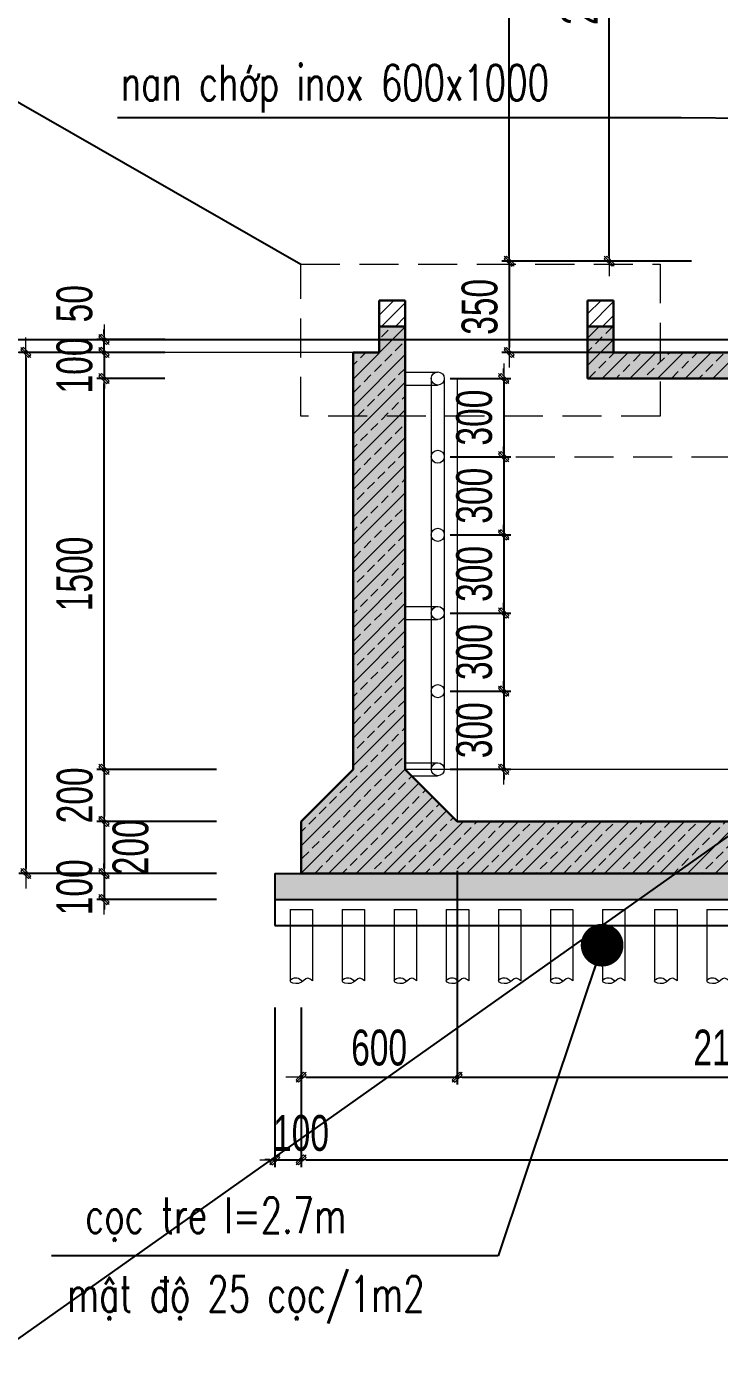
# Model space of a CAD drawing. Header units: millimetres. Extents: x 105214 to 359741, y -482084 to -322745.
# Drawn here: x 232427 to 235086, y -470965 to -465825 of the extents above; entities that cross this region are included whole.
import ezdxf

# ---------------------------------------------------------------- set-up
doc = ezdxf.new("R2010")
doc.units = ezdxf.units.MM
doc.header["$LTSCALE"] = 20
doc.header["$MEASUREMENT"] = 0
doc.header["$PDMODE"] = 32
for name, pattern in [('CENTERX2', [4, 2.5, -0.5, 0.5, -0.5]), ('DASHDOT', [1, 0.5, -0.25, 0, -0.25]), ('HIDDEN', [0.375, 0.25, -0.125])]:
    doc.linetypes.add(name, pattern=pattern)
doc.layers.get('Defpoints').update_dxf_attribs({"color": 1})
for name, color, linetype, lineweight in [('ISO', 153, 'Continuous', 13), ('LC Dim', 8, 'Continuous', 18), ('LC Hatch', 252, 'Continuous', 9), ('LC MANH DUT', 35, 'HIDDEN', 5), ('LC Net dam 1', 30, 'Continuous', 30), ('LC Net manh', 16, 'Continuous', 5), ('LC Net thay', 7, 'Continuous', 25), ('LC Net truc', 8, 'DASHDOT', 13), ('LC Text1', 3, 'Continuous', 20)]:
    doc.layers.add(name, color=color, linetype=linetype, lineweight=lineweight)
doc.layers.add('KCS_Plotter', color=11, linetype='Continuous', plot=False)
doc.styles.add('HOATBIF', font='hoatbif.shx', dxfattribs={"width": 0.7})
doc.styles.add('LC 3', font='vnsimli.shx', dxfattribs={"width": 0.75})
doc.dimstyles.new('1-100', dxfattribs={"dimscale": 100, "dimtxt": 2.5, "dimasz": 0.35, "dimexe": 0.5, "dimexo": 0, "dimgap": 0.8, "dimtad": 1, "dimdec": 0, "dimzin": 0, "dimdsep": 46, "dimtxsty": 'HOATBIF', "dimblk1": 'DOT', "dimblk2": 'DOT', "dimsah": 1, "dimcen": -1, "dimdle": 1, "dimclrd": 256, "dimclre": 256, "dimclrt": 4, "dimadec": 3, "dimazin": 2, "dimtfac": 0.3333333333333333, "dimtdec": 0, "dimtix": 1, "dimtmove": 2, "dimatfit": 3, "dimldrblk": 'DOT', "dimfxl": 1, "dimtvp": 0.8333333333333334, "dimtolj": 1, "dimtzin": 0, "dimarcsym": 0})
doc.dimstyles.new('1-100(1-50)', dxfattribs={"dimscale": 50, "dimtxt": 2.5, "dimasz": 0.35, "dimexe": 0.5, "dimexo": 0, "dimgap": 0.8, "dimtad": 1, "dimdec": 0, "dimzin": 0, "dimdsep": 46, "dimtxsty": 'HOATBIF', "dimblk1": 'DOT', "dimblk2": 'DOT', "dimsah": 1, "dimcen": -1, "dimdle": 1, "dimclrd": 256, "dimclre": 256, "dimclrt": 4, "dimadec": 3, "dimazin": 2, "dimtfac": 0.3333333333333333, "dimtdec": 0, "dimtix": 1, "dimtmove": 2, "dimatfit": 3, "dimldrblk": 'DOT', "dimfxl": 1, "dimtvp": 0.8333333333333334, "dimtolj": 1, "dimtzin": 0, "dimarcsym": 0})
doc.dimstyles.new('MONG', dxfattribs={"dimscale": 50, "dimtxt": 2.5, "dimasz": 0.35, "dimexe": 0.5, "dimexo": 0, "dimgap": 0.8, "dimtad": 1, "dimdec": 0, "dimzin": 0, "dimdsep": 46, "dimtxsty": 'HOATBIF', "dimblk1": 'DOT', "dimblk2": 'DOT', "dimsah": 1, "dimcen": -1, "dimdle": 1, "dimclrd": 256, "dimclre": 256, "dimclrt": 4, "dimadec": 3, "dimazin": 2, "dimtfac": 0.3333333333333333, "dimtdec": 0, "dimtix": 1, "dimtmove": 2, "dimatfit": 3, "dimldrblk": 'DOT', "dimfxl": 1, "dimtvp": 0.8333333333333334, "dimtolj": 1, "dimtzin": 0, "dimarcsym": 0})
pattern_1 = [(45, (580952.1071092293, -86507.07442400006), (-26.51650429449553, 26.51650429449553), [])]

# ---------------------------------------------------------------- blocks, each defined once
blk = doc.blocks.new('DOT')
at = {"layer": 'LC Dim', "color": 4}
blk.add_line((-1, -1), (1, 1), dxfattribs=at)
at = {"layer": 'LC Dim'}
blk.add_line((-3, 0), (3, 0), dxfattribs=at)
at = {"layer": 'LC Dim', "color": 4}
blk.add_lwpolyline([(0.5, 1), (-1, -0.5), (-0.5, -1), (1, 0.5)], close=True, dxfattribs=at)
blk = doc.blocks.new('*D346')
at = {"layer": 'Defpoints', "color": 0, "ltscale": 2, "transparency": 16777216}
for p in [(232957.0937382295, -467074.5000000003), (232723.4661129217, -467174.5000000004), (232957.0937382295, -467174.5000000004)]:
    blk.add_point(p, dxfattribs=at)
at = {"layer": 'LC Dim', "lineweight": -2, "ltscale": 2, "transparency": 16777216}
for p, q in [((232723.4661129217, -467055.2500000003), (232723.4661129217, -467036.0000000003)), ((232957.0937382295, -467074.5000000003), (232695.9661129217, -467074.5000000003)), ((232723.4661129217, -467074.5000000003), (232723.4661129217, -467174.5000000004)), ((232957.0937382295, -467174.5000000004), (232695.9661129217, -467174.5000000004)), ((232723.4661129217, -467193.7500000004), (232723.4661129217, -467213.0000000004))]:
    blk.add_line(p, q, dxfattribs=at)
at = {"layer": 'LC Dim', "lineweight": -2, "ltscale": 2, "transparency": 16777216, "xscale": 19.25, "yscale": 19.25, "zscale": 19.25}
for p, rotation in [((232723.4661129217, -467074.5000000003), 270), ((232723.4661129217, -467174.5000000004), 90)]:
    blk.add_blockref('DOT', p, dxfattribs=dict(at, rotation=rotation))
at = {"layer": 'LC Dim', "color": 4, "ltscale": 2, "transparency": 16777216, "insert": (232610.7161129215, -467124.5000000003), "char_height": 137.5, "attachment_point": 5, "rotation": 90, "style": 'HOATBIF'}
blk.add_mtext('\\A1;100', dxfattribs=at)
blk = doc.blocks.new('_Dot')
at = {"color": 0, "linetype": 'ByBlock', "lineweight": -2}
blk.add_line((-0.5, 0), (-1, 0), dxfattribs=at)
at = {"color": 0, "linetype": 'ByBlock', "const_width": 0.5}
blk.add_lwpolyline([(-0.25, 0, 1), (0.25, 0, 1)], format="xyb", close=True, dxfattribs=at)
blk = doc.blocks.new('*D347')
at = {"layer": 'Defpoints', "color": 0, "ltscale": 2, "transparency": 16777216}
for p in [(233380, -469587.979818453), (233480, -469587.979818453), (233480, -470173.5886226982)]:
    blk.add_point(p, dxfattribs=at)
at = {"layer": 'LC Dim', "lineweight": -2, "ltscale": 2, "transparency": 16777216}
for p, q in [((233380, -469587.979818453), (233380, -470201.0886226982)), ((233480, -469587.979818453), (233480, -470201.0886226982)), ((233360.75, -470173.5886226982), (233341.5, -470173.5886226982)), ((233380, -470173.5886226982), (233480, -470173.5886226982)), ((233499.25, -470173.5886226982), (233518.5, -470173.5886226982))]:
    blk.add_line(p, q, dxfattribs=at)
at = {"layer": 'LC Dim', "lineweight": -2, "ltscale": 2, "transparency": 16777216, "xscale": 19.25, "yscale": 19.25, "zscale": 19.25}
blk.add_blockref('DOT', (233380, -470173.5886226982), dxfattribs=at)
at = {"layer": 'LC Dim', "lineweight": -2, "ltscale": 2, "transparency": 16777216, "xscale": 19.25, "yscale": 19.25, "zscale": 19.25, "rotation": 180}
blk.add_blockref('DOT', (233480, -470173.5886226982), dxfattribs=at)
at = {"layer": 'LC Dim', "color": 4, "ltscale": 2, "transparency": 16777216, "insert": (233480, -470071.0886226982), "char_height": 137.5, "attachment_point": 5, "style": 'HOATBIF'}
blk.add_mtext('\\A1;100', dxfattribs=at)
blk = doc.blocks.new('*D348')
at = {"layer": 'Defpoints', "color": 0, "ltscale": 2, "transparency": 16777216}
for p in [(233155.4035765364, -468674.5000000007), (232723.4661129214, -468874.5000000003), (233155.4035765362, -468874.5000000003)]:
    blk.add_point(p, dxfattribs=at)
at = {"layer": 'LC Dim', "lineweight": -2, "ltscale": 2, "transparency": 16777216}
for p, q in [((233155.4035765364, -468674.5000000007), (232695.9661129214, -468674.5000000007)), ((232723.4661129214, -468693.7500000007), (232723.4661129214, -468855.2500000003)), ((233155.4035765362, -468874.5000000003), (232695.9661129214, -468874.5000000003))]:
    blk.add_line(p, q, dxfattribs=at)
at = {"layer": 'LC Dim', "lineweight": -2, "ltscale": 2, "transparency": 16777216, "xscale": 19.25, "yscale": 19.25, "zscale": 19.25}
for p, rotation in [((232723.4661129214, -468674.5000000007), 90), ((232723.4661129214, -468874.5000000003), 270)]:
    blk.add_blockref('DOT', p, dxfattribs=dict(at, rotation=rotation))
at = {"layer": 'LC Dim', "color": 4, "ltscale": 2, "transparency": 16777216, "insert": (232611.4117536317, -468774.5000000004), "char_height": 137.5, "attachment_point": 5, "rotation": 90, "style": 'HOATBIF'}
blk.add_mtext('\\A1;200', dxfattribs=at)
blk = doc.blocks.new('*D349')
at = {"layer": 'Defpoints', "color": 0, "ltscale": 2, "transparency": 16777216}
for p in [(233155.4035765365, -468874.5000000002), (232723.4661129219, -469074.5000000002), (233155.4035765365, -469074.5000000002)]:
    blk.add_point(p, dxfattribs=at)
at = {"layer": 'LC Dim', "lineweight": -2, "ltscale": 2, "transparency": 16777216}
for p, q in [((233155.4035765365, -468874.5000000002), (232695.9661129219, -468874.5000000002)), ((232723.4661129219, -468893.7500000002), (232723.4661129219, -469055.2500000002)), ((233155.4035765365, -469074.5000000002), (232695.9661129219, -469074.5000000002))]:
    blk.add_line(p, q, dxfattribs=at)
at = {"layer": 'LC Dim', "lineweight": -2, "ltscale": 2, "transparency": 16777216, "xscale": 19.25, "yscale": 19.25, "zscale": 19.25}
for p, rotation in [((232723.4661129219, -468874.5000000002), 90), ((232723.4661129219, -469074.5000000002), 270)]:
    blk.add_blockref('DOT', p, dxfattribs=dict(at, rotation=rotation))
at = {"layer": 'LC Dim', "color": 4, "ltscale": 2, "transparency": 16777216, "insert": (232825.9661129228, -468973.6848232569), "char_height": 137.5, "attachment_point": 5, "rotation": 90, "style": 'HOATBIF'}
blk.add_mtext('\\A1;200', dxfattribs=at)
blk = doc.blocks.new('*D350')
at = {"layer": 'Defpoints', "color": 0, "ltscale": 2, "transparency": 16777216}
for p in [(233155.4035765365, -469074.5000000002), (232723.4661129221, -469174.5000000002), (233155.4035765365, -469174.5000000002)]:
    blk.add_point(p, dxfattribs=at)
at = {"layer": 'LC Dim', "lineweight": -2, "ltscale": 2, "transparency": 16777216}
for p, q in [((232723.4661129221, -469055.2500000002), (232723.4661129221, -469036.0000000002)), ((233155.4035765365, -469074.5000000002), (232695.9661129221, -469074.5000000002)), ((232723.4661129221, -469074.5000000002), (232723.4661129221, -469174.5000000002)), ((233155.4035765365, -469174.5000000002), (232695.9661129221, -469174.5000000002)), ((232723.4661129221, -469193.7500000002), (232723.4661129221, -469213.0000000002))]:
    blk.add_line(p, q, dxfattribs=at)
at = {"layer": 'LC Dim', "lineweight": -2, "ltscale": 2, "transparency": 16777216, "xscale": 19.25, "yscale": 19.25, "zscale": 19.25}
for p, rotation in [((232723.4661129221, -469074.5000000002), 270), ((232723.4661129221, -469174.5000000002), 90)]:
    blk.add_blockref('DOT', p, dxfattribs=dict(at, rotation=rotation))
at = {"layer": 'LC Dim', "color": 4, "ltscale": 2, "transparency": 16777216, "insert": (232610.6330214052, -469127.2431174179), "char_height": 137.5, "attachment_point": 5, "rotation": 90, "style": 'HOATBIF'}
blk.add_mtext('\\A1;100', dxfattribs=at)
blk = doc.blocks.new('*D351')
at = {"layer": 'Defpoints', "color": 0, "ltscale": 2, "transparency": 16777216}
for p in [(232957.0937382295, -467074.5000000003), (232423.4661129219, -469074.5000000002), (232957.0937382295, -469074.5000000002)]:
    blk.add_point(p, dxfattribs=at)
at = {"layer": 'LC Dim', "lineweight": -2, "ltscale": 2, "transparency": 16777216}
for p, q in [((232957.0937382295, -467074.5000000003), (232395.9661129219, -467074.5000000003)), ((232423.4661129219, -467093.7500000003), (232423.4661129219, -469055.2500000002)), ((232957.0937382295, -469074.5000000002), (232395.9661129219, -469074.5000000002))]:
    blk.add_line(p, q, dxfattribs=at)
at = {"layer": 'LC Dim', "lineweight": -2, "ltscale": 2, "transparency": 16777216, "xscale": 19.25, "yscale": 19.25, "zscale": 19.25}
for p, rotation in [((232423.4661129219, -467074.5000000003), 90), ((232423.4661129219, -469074.5000000002), 270)]:
    blk.add_blockref('DOT', p, dxfattribs=dict(at, rotation=rotation))
at = {"layer": 'LC Dim', "color": 4, "ltscale": 2, "transparency": 16777216, "insert": (232310.7161129217, -468074.5000000002), "char_height": 137.5, "attachment_point": 5, "rotation": 90, "style": 'HOATBIF'}
blk.add_mtext('\\A1;2000', dxfattribs=at)
blk = doc.blocks.new('*D345')
at = {"layer": 'Defpoints', "color": 0, "ltscale": 2, "transparency": 16777216}
for p in [(232723.4661129215, -467174.5000000004), (232957.0937382295, -467174.5000000004), (232957.0937382295, -468674.5000000007)]:
    blk.add_point(p, dxfattribs=at)
at = {"layer": 'LC Dim', "lineweight": -2, "ltscale": 2, "transparency": 16777216}
for p, q in [((232957.0937382295, -467174.5000000004), (232695.9661129215, -467174.5000000004)), ((232723.4661129215, -468655.2500000007), (232723.4661129215, -467193.7500000004)), ((232957.0937382295, -468674.5000000007), (232695.9661129215, -468674.5000000007))]:
    blk.add_line(p, q, dxfattribs=at)
at = {"layer": 'LC Dim', "lineweight": -2, "ltscale": 2, "transparency": 16777216, "xscale": 19.25, "yscale": 19.25, "zscale": 19.25}
for p, rotation in [((232723.4661129215, -467174.5000000004), 90), ((232723.4661129215, -468674.5000000007), 270)]:
    blk.add_blockref('DOT', p, dxfattribs=dict(at, rotation=rotation))
at = {"layer": 'LC Dim', "color": 4, "ltscale": 2, "transparency": 16777216, "insert": (232610.7161129213, -467924.5000000005), "char_height": 137.5, "attachment_point": 5, "rotation": 90, "style": 'HOATBIF'}
blk.add_mtext('\\A1;1500', dxfattribs=at)
blk = doc.blocks.new('*U333')
at = {"layer": 'ISO', "linetype": 'ByBlock', "ltscale": 100}
for p, q in [((-41.43304842081852, 143.4225516336155), (-41.43304842081852, -129.9205420400831)), ((-41.43304842081852, 143.4225516336155), (44.56695157918148, 143.4225516336155)), ((44.56695157918148, 143.4225516336155), (44.56695157918148, -129.9205420400831))]:
    blk.add_line(p, q, dxfattribs=at)
blk.add_spline([(44.56695157918148, -129.9205420400831), (26.56695157918148, -119.9205420400831), (-8.433048420818523, -139.9205420400831), (-41.43304842081852, -129.9205420400831), (-15.43304842081852, -118.4205420400831), (6.258117900928482, -132.3032187884673)], degree=3, dxfattribs=at)
blk = doc.blocks.new('*U334')
at = {"layer": 'LC Dim', "color": 0, "linetype": 'ByBlock', "lineweight": -2, "transparency": 16777216}
for p in [(0, 0), (200, 0), (400, 0), (600, 0), (800, 0), (1000, 0), (1200, 0), (1400, 0), (1600, 0), (1800, 0), (2000, 0), (2200, 0), (2400, 0), (2600, 0), (2800, 0), (3000, 0), (3200, 0), (3400, 0), (3600, 0), (3800, 0), (4000, 0), (4200, 0), (4400, 0), (4600, 0), (4800, 0), (5000, 0), (5200, 0), (5400, 0), (5600, 0), (5800, 0), (6000, 0)]:
    blk.add_blockref('*U333', p, dxfattribs=at)
blk = doc.blocks.new('*D360')
at = {"layer": 'Defpoints', "color": 0, "ltscale": 2, "transparency": 16777216}
for p in [(234053.1533820335, -467174.5000000005), (234053.1533820335, -467474.4557518763), (234258.125011999, -467474.4557518763)]:
    blk.add_point(p, dxfattribs=at)
at = {"layer": 'LC Dim', "lineweight": -2, "ltscale": 2, "transparency": 16777216}
for p, q in [((234258.125011999, -467155.2500000005), (234258.125011999, -467136.0000000005)), ((234053.1533820335, -467174.5000000005), (234285.625011999, -467174.5000000005)), ((234258.125011999, -467174.5000000005), (234258.125011999, -467474.4557518763)), ((234053.1533820335, -467474.4557518763), (234285.625011999, -467474.4557518763)), ((234258.125011999, -467493.7057518763), (234258.125011999, -467512.9557518763))]:
    blk.add_line(p, q, dxfattribs=at)
at = {"layer": 'LC Dim', "lineweight": -2, "ltscale": 2, "transparency": 16777216, "xscale": 19.25, "yscale": 19.25, "zscale": 19.25}
for p, rotation in [((234258.125011999, -467174.5000000005), 270), ((234258.125011999, -467474.4557518763), 90)]:
    blk.add_blockref('DOT', p, dxfattribs=dict(at, rotation=rotation))
at = {"layer": 'LC Dim', "color": 4, "ltscale": 2, "transparency": 16777216, "insert": (234145.3750119988, -467324.4778759383), "char_height": 137.5, "attachment_point": 5, "rotation": 90, "style": 'HOATBIF'}
blk.add_mtext('\\A1;300', dxfattribs=at)
blk = doc.blocks.new('*D361')
at = {"layer": 'Defpoints', "color": 0, "ltscale": 2, "transparency": 16777216}
for p in [(234053.1533820335, -467474.4557518763), (234053.1533820335, -467774.4557518763), (234258.1250119991, -467774.4557518763)]:
    blk.add_point(p, dxfattribs=at)
at = {"layer": 'LC Dim', "lineweight": -2, "ltscale": 2, "transparency": 16777216}
for p, q in [((234258.1250119991, -467455.2057518763), (234258.1250119991, -467435.9557518763)), ((234053.1533820335, -467474.4557518763), (234285.6250119991, -467474.4557518763)), ((234258.1250119991, -467474.4557518763), (234258.1250119991, -467774.4557518763)), ((234053.1533820335, -467774.4557518763), (234285.6250119991, -467774.4557518763)), ((234258.1250119991, -467793.7057518763), (234258.1250119991, -467812.9557518763))]:
    blk.add_line(p, q, dxfattribs=at)
at = {"layer": 'LC Dim', "lineweight": -2, "ltscale": 2, "transparency": 16777216, "xscale": 19.25, "yscale": 19.25, "zscale": 19.25}
for p, rotation in [((234258.1250119991, -467474.4557518763), 270), ((234258.1250119991, -467774.4557518763), 90)]:
    blk.add_blockref('DOT', p, dxfattribs=dict(at, rotation=rotation))
at = {"layer": 'LC Dim', "color": 4, "ltscale": 2, "transparency": 16777216, "insert": (234145.3750119989, -467624.4557518763), "char_height": 137.5, "attachment_point": 5, "rotation": 90, "style": 'HOATBIF'}
blk.add_mtext('\\A1;300', dxfattribs=at)
blk = doc.blocks.new('*D362')
at = {"layer": 'Defpoints', "color": 0, "ltscale": 2, "transparency": 16777216}
for p in [(234053.1533820335, -467774.4557518763), (234053.1533820335, -468074.4557518763), (234258.1250119991, -468074.4557518763)]:
    blk.add_point(p, dxfattribs=at)
at = {"layer": 'LC Dim', "lineweight": -2, "ltscale": 2, "transparency": 16777216}
for p, q in [((234258.1250119991, -467755.2057518763), (234258.1250119991, -467735.9557518763)), ((234053.1533820335, -467774.4557518763), (234285.6250119991, -467774.4557518763)), ((234258.1250119991, -467774.4557518763), (234258.1250119991, -468074.4557518763)), ((234053.1533820335, -468074.4557518763), (234285.6250119991, -468074.4557518763)), ((234258.1250119991, -468093.7057518763), (234258.1250119991, -468112.9557518763))]:
    blk.add_line(p, q, dxfattribs=at)
at = {"layer": 'LC Dim', "lineweight": -2, "ltscale": 2, "transparency": 16777216, "xscale": 19.25, "yscale": 19.25, "zscale": 19.25}
for p, rotation in [((234258.1250119991, -467774.4557518763), 270), ((234258.1250119991, -468074.4557518763), 90)]:
    blk.add_blockref('DOT', p, dxfattribs=dict(at, rotation=rotation))
at = {"layer": 'LC Dim', "color": 4, "ltscale": 2, "transparency": 16777216, "insert": (234145.3750119989, -467924.4557518763), "char_height": 137.5, "attachment_point": 5, "rotation": 90, "style": 'HOATBIF'}
blk.add_mtext('\\A1;300', dxfattribs=at)
blk = doc.blocks.new('*D363')
at = {"layer": 'Defpoints', "color": 0, "ltscale": 2, "transparency": 16777216}
for p in [(234053.1533820335, -468074.4557518763), (234053.1533820335, -468374.4557518763), (234258.1250119991, -468374.4557518763)]:
    blk.add_point(p, dxfattribs=at)
at = {"layer": 'LC Dim', "lineweight": -2, "ltscale": 2, "transparency": 16777216}
for p, q in [((234053.1533820335, -468074.4557518763), (234285.6250119991, -468074.4557518763)), ((234258.1250119991, -468055.2057518763), (234258.1250119991, -468035.9557518763)), ((234258.1250119991, -468074.4557518763), (234258.1250119991, -468374.4557518763)), ((234053.1533820335, -468374.4557518763), (234285.6250119991, -468374.4557518763)), ((234258.1250119991, -468393.7057518763), (234258.1250119991, -468412.9557518763))]:
    blk.add_line(p, q, dxfattribs=at)
at = {"layer": 'LC Dim', "lineweight": -2, "ltscale": 2, "transparency": 16777216, "xscale": 19.25, "yscale": 19.25, "zscale": 19.25}
for p, rotation in [((234258.1250119991, -468074.4557518763), 270), ((234258.1250119991, -468374.4557518763), 90)]:
    blk.add_blockref('DOT', p, dxfattribs=dict(at, rotation=rotation))
at = {"layer": 'LC Dim', "color": 4, "ltscale": 2, "transparency": 16777216, "insert": (234145.3750119989, -468224.4557518763), "char_height": 137.5, "attachment_point": 5, "rotation": 90, "style": 'HOATBIF'}
blk.add_mtext('\\A1;300', dxfattribs=at)
blk = doc.blocks.new('*D364')
at = {"layer": 'Defpoints', "color": 0, "ltscale": 2, "transparency": 16777216}
for p in [(234053.1533820335, -468374.4557518763), (234053.1533820335, -468674.4557518763), (234258.1250119991, -468674.4557518763)]:
    blk.add_point(p, dxfattribs=at)
at = {"layer": 'LC Dim', "lineweight": -2, "ltscale": 2, "transparency": 16777216}
for p, q in [((234053.1533820335, -468374.4557518763), (234285.6250119991, -468374.4557518763)), ((234258.1250119991, -468355.2057518763), (234258.1250119991, -468335.9557518763)), ((234258.1250119991, -468374.4557518763), (234258.1250119991, -468674.4557518763)), ((234053.1533820335, -468674.4557518763), (234285.6250119991, -468674.4557518763)), ((234258.1250119991, -468693.7057518763), (234258.1250119991, -468712.9557518763))]:
    blk.add_line(p, q, dxfattribs=at)
at = {"layer": 'LC Dim', "lineweight": -2, "ltscale": 2, "transparency": 16777216, "xscale": 19.25, "yscale": 19.25, "zscale": 19.25}
for p, rotation in [((234258.1250119991, -468374.4557518763), 270), ((234258.1250119991, -468674.4557518763), 90)]:
    blk.add_blockref('DOT', p, dxfattribs=dict(at, rotation=rotation))
at = {"layer": 'LC Dim', "color": 4, "ltscale": 2, "transparency": 16777216, "insert": (234145.3750119989, -468524.4557518763), "char_height": 137.5, "attachment_point": 5, "rotation": 90, "style": 'HOATBIF'}
blk.add_mtext('\\A1;300', dxfattribs=at)
blk = doc.blocks.new('*D365')
at = {"layer": 'Defpoints', "color": 0, "ltscale": 2, "transparency": 16777216}
for p in [(234080.0000000002, -469064.6104287365), (233480, -469837.7753760198), (234080.0000000002, -469856.0678184857)]:
    blk.add_point(p, dxfattribs=at)
at = {"layer": 'LC Dim', "lineweight": -2, "ltscale": 2, "transparency": 16777216}
for p, q in [((234080.0000000002, -469064.6104287365), (234080.0000000002, -469883.5678184857)), ((233480, -469837.7753760198), (233480, -469883.5678184857)), ((233499.25, -469856.0678184857), (234060.7500000002, -469856.0678184857))]:
    blk.add_line(p, q, dxfattribs=at)
at = {"layer": 'LC Dim', "lineweight": -2, "ltscale": 2, "transparency": 16777216, "xscale": 19.25, "yscale": 19.25, "zscale": 19.25, "rotation": 180}
blk.add_blockref('DOT', (233480, -469856.0678184857), dxfattribs=at)
at = {"layer": 'LC Dim', "lineweight": -2, "ltscale": 2, "transparency": 16777216, "xscale": 19.25, "yscale": 19.25, "zscale": 19.25}
blk.add_blockref('DOT', (234080.0000000002, -469856.0678184857), dxfattribs=at)
at = {"layer": 'LC Dim', "color": 4, "ltscale": 2, "transparency": 16777216, "insert": (233780.0000000001, -469743.3178184857), "char_height": 137.5, "attachment_point": 5, "style": 'HOATBIF'}
blk.add_mtext('\\A1;600', dxfattribs=at)
blk = doc.blocks.new('*D366')
at = {"layer": 'Defpoints', "color": 0, "ltscale": 0.001, "transparency": 16777216}
for p in [(234080.0000000002, -469597.625182296), (236180, -469597.625182296), (236180, -469856.0678184857)]:
    blk.add_point(p, dxfattribs=at)
at = {"layer": 'LC Dim', "lineweight": -2, "ltscale": 0.001, "transparency": 16777216}
for p, q in [((234080.0000000002, -469597.625182296), (234080.0000000002, -469883.5678184857)), ((236180, -469597.625182296), (236180, -469883.5678184857)), ((234099.2500000002, -469856.0678184857), (236160.75, -469856.0678184857))]:
    blk.add_line(p, q, dxfattribs=at)
at = {"layer": 'LC Dim', "lineweight": -2, "ltscale": 0.001, "transparency": 16777216, "xscale": 19.25, "yscale": 19.25, "zscale": 19.25, "rotation": 180}
blk.add_blockref('DOT', (234080.0000000002, -469856.0678184857), dxfattribs=at)
at = {"layer": 'LC Dim', "lineweight": -2, "ltscale": 0.001, "transparency": 16777216, "xscale": 19.25, "yscale": 19.25, "zscale": 19.25}
blk.add_blockref('DOT', (236180, -469856.0678184857), dxfattribs=at)
at = {"layer": 'LC Dim', "color": 4, "ltscale": 0.001, "transparency": 16777216, "insert": (235130.0000000001, -469743.3178184857), "char_height": 137.5, "attachment_point": 5, "style": 'HOATBIF'}
blk.add_mtext('\\A1;2100', dxfattribs=at)
blk = doc.blocks.new('*D378')
at = {"layer": 'Defpoints', "color": 0, "transparency": 16777216}
for p in [(234279.035986006, -463724.5000000015), (234979.5937382295, -463724.5000000015), (234979.5937382295, -466724.4999999983)]:
    blk.add_point(p, dxfattribs=at)
at = {"layer": 'LC Dim', "lineweight": -2, "transparency": 16777216}
for p, q in [((234979.5937382295, -463724.5000000015), (234251.535986006, -463724.5000000015)), ((234279.035986006, -466705.2499999983), (234279.035986006, -463743.7500000015)), ((234979.5937382295, -466724.4999999983), (234251.535986006, -466724.4999999983))]:
    blk.add_line(p, q, dxfattribs=at)
at = {"layer": 'LC Dim', "lineweight": -2, "transparency": 16777216, "xscale": 19.25, "yscale": 19.25, "zscale": 19.25}
for p, rotation in [((234279.035986006, -463724.5000000015), 90), ((234279.035986006, -466724.4999999983), 270)]:
    blk.add_blockref('DOT', p, dxfattribs=dict(at, rotation=rotation))
at = {"layer": 'LC Dim', "color": 4, "transparency": 16777216, "insert": (234166.2859860058, -465224.4999999998), "char_height": 137.5, "attachment_point": 5, "rotation": 90, "style": 'HOATBIF'}
blk.add_mtext('\\A1;3000', dxfattribs=at)
blk = doc.blocks.new('*D379')
at = {"layer": 'Defpoints', "color": 0, "transparency": 16777216}
for p in [(234663.4486910651, -464624.5000000015), (234979.5937382295, -464624.5000000015), (234979.5937382295, -466724.4999999984)]:
    blk.add_point(p, dxfattribs=at)
at = {"layer": 'LC Dim', "lineweight": -2, "transparency": 16777216}
for p, q in [((234979.5937382295, -464624.5000000015), (234635.9486910651, -464624.5000000015)), ((234663.4486910651, -466705.2499999984), (234663.4486910651, -464643.7500000015)), ((234979.5937382295, -466724.4999999984), (234635.9486910651, -466724.4999999984))]:
    blk.add_line(p, q, dxfattribs=at)
at = {"layer": 'LC Dim', "lineweight": -2, "transparency": 16777216, "xscale": 19.25, "yscale": 19.25, "zscale": 19.25}
for p, rotation in [((234663.4486910651, -464624.5000000015), 90), ((234663.4486910651, -466724.4999999984), 270)]:
    blk.add_blockref('DOT', p, dxfattribs=dict(at, rotation=rotation))
at = {"layer": 'LC Dim', "color": 4, "transparency": 16777216, "insert": (234550.6986910649, -465674.4999999999), "char_height": 137.5, "attachment_point": 5, "rotation": 90, "style": 'HOATBIF'}
blk.add_mtext('\\A1;2100', dxfattribs=at)
blk = doc.blocks.new('*D359')
at = {"layer": 'Defpoints', "color": 0, "ltscale": 2, "transparency": 16777216}
for p in [(233480, -469587.979818453), (239480.0000000004, -469597.625182296), (239480.0000000004, -470173.5886226982)]:
    blk.add_point(p, dxfattribs=at)
at = {"layer": 'LC Dim', "lineweight": -2, "ltscale": 2, "transparency": 16777216}
for p, q in [((233480, -469587.979818453), (233480, -470201.0886226982)), ((239480.0000000004, -469597.625182296), (239480.0000000004, -470201.0886226982)), ((233499.25, -470173.5886226982), (239460.7500000004, -470173.5886226982))]:
    blk.add_line(p, q, dxfattribs=at)
at = {"layer": 'LC Dim', "lineweight": -2, "ltscale": 2, "transparency": 16777216, "xscale": 19.25, "yscale": 19.25, "zscale": 19.25, "rotation": 180}
blk.add_blockref('DOT', (233480, -470173.5886226982), dxfattribs=at)
at = {"layer": 'LC Dim', "lineweight": -2, "ltscale": 2, "transparency": 16777216, "xscale": 19.25, "yscale": 19.25, "zscale": 19.25}
blk.add_blockref('DOT', (239480.0000000004, -470173.5886226982), dxfattribs=at)
at = {"layer": 'LC Dim', "color": 4, "ltscale": 2, "transparency": 16777216, "insert": (236480.0000000002, -470060.8386226982), "char_height": 137.5, "attachment_point": 5, "style": 'HOATBIF'}
blk.add_mtext('\\A1;6000', dxfattribs=at)
blk = doc.blocks.new('*D338')
at = {"layer": 'Defpoints', "color": 0, "ltscale": 2, "transparency": 16777216}
for p in [(232723.4661129219, -467024.4999999953), (232957.0937382295, -467024.4999999953), (232957.0937382295, -467074.5000000003)]:
    blk.add_point(p, dxfattribs=at)
at = {"layer": 'LC Dim', "lineweight": -2, "ltscale": 2, "transparency": 16777216}
for p, q in [((232723.4661129219, -467005.2499999953), (232723.4661129219, -466985.9999999953)), ((232957.0937382295, -467024.4999999953), (232695.9661129219, -467024.4999999953)), ((232723.4661129219, -467074.5000000003), (232723.4661129219, -467024.4999999953)), ((232957.0937382295, -467074.5000000003), (232695.9661129219, -467074.5000000003)), ((232723.4661129219, -467093.7500000003), (232723.4661129219, -467113.0000000003))]:
    blk.add_line(p, q, dxfattribs=at)
at = {"layer": 'LC Dim', "lineweight": -2, "ltscale": 2, "transparency": 16777216, "xscale": 19.25, "yscale": 19.25, "zscale": 19.25}
for p, rotation in [((232723.4661129219, -467024.4999999953), 270), ((232723.4661129219, -467074.5000000003), 90)]:
    blk.add_blockref('DOT', p, dxfattribs=dict(at, rotation=rotation))
at = {"layer": 'LC Dim', "color": 4, "ltscale": 2, "transparency": 16777216, "insert": (232610.7161129211, -466887.5), "char_height": 137.5, "attachment_point": 5, "rotation": 90, "style": 'HOATBIF'}
blk.add_mtext('\\A1;50', dxfattribs=at)
blk = doc.blocks.new('*D336')
at = {"layer": 'Defpoints', "color": 0, "ltscale": 2, "transparency": 16777216}
for p in [(234979.5937382295, -466724.4999999983), (234279.0359860062, -467074.5000000003), (234979.5937382295, -467074.5000000003)]:
    blk.add_point(p, dxfattribs=at)
at = {"layer": 'LC Dim', "lineweight": -2, "ltscale": 2, "transparency": 16777216}
for p, q in [((234979.5937382295, -466724.4999999983), (234251.5359860062, -466724.4999999983)), ((234279.0359860062, -466743.7499999983), (234279.0359860062, -467055.2500000003)), ((234979.5937382295, -467074.5000000003), (234251.5359860062, -467074.5000000003))]:
    blk.add_line(p, q, dxfattribs=at)
at = {"layer": 'LC Dim', "lineweight": -2, "ltscale": 2, "transparency": 16777216, "xscale": 19.25, "yscale": 19.25, "zscale": 19.25}
for p, rotation in [((234279.0359860062, -466724.4999999983), 90), ((234279.0359860062, -467074.5000000003), 270)]:
    blk.add_blockref('DOT', p, dxfattribs=dict(at, rotation=rotation))
at = {"layer": 'LC Dim', "color": 4, "ltscale": 2, "transparency": 16777216, "insert": (234166.285986006, -466899.4999999993), "char_height": 137.5, "attachment_point": 5, "rotation": 90, "style": 'HOATBIF'}
blk.add_mtext('\\A1;350', dxfattribs=at)

msp = doc.modelspace()

# ---------------------------------------------------------------- hatches: boundary and pattern name
at = {"layer": 'LC Hatch', "ltscale": 2}
h = msp.add_hatch(dxfattribs=at)
h.set_pattern_fill('ANSI31', color=256, scale=300)
h.set_pattern_definition(pattern_1)
h.paths.add_polyline_path([(233879.9999999998, -466874.4999999968), (233779.9999999998, -466874.4999999968), (233779.9999999997, -466974.5000000001), (233879.9999999999, -466974.5000000001)])
h = msp.add_hatch(dxfattribs=at)
h.set_pattern_fill('ANSI31', color=256, scale=300)
h.set_pattern_definition(pattern_1)
h.paths.add_polyline_path([(234679.9999999997, -466874.5000000024), (234579.9999999997, -466874.5000000024), (234579.9999999998, -466974.5000000001), (234679.9999999999, -466974.5000000001)])
h = msp.add_hatch(dxfattribs=at)
h.set_pattern_fill('AR-CONC', color=256, scale=20)
h.set_pattern_definition([(49.99999999999999, (580952.1071092293, -86507.07442400006), (143.4520365201507, -12.55042699651902), [15, -165]), (355, (580952.1071092293, -86507.07442400006), (-27.7502667226, 150.4384267400024), [12, -132]), (100.45144446, (580964.0614454293, -86508.12029280007), (115.7017693454224, 137.8879981937259), [12.7480384, -140.2284223999999]), (46.18420000000001, (580952.1071092293, -86467.07442400006), (213.4482661343145, -33.10385615861531), [22.5, -247.5]), (96.63563549, (580969.8944582293, -86469.83308540007), (186.9323891348457, 194.8237201549101), [19.1220684, -210.342752]), (351.1841639899999, (580952.1071092293, -86467.07442400006), (186.9323890109546, 194.823720053998), [18, -198.0000002]), (21, (580972.1071092293, -86477.07442400006), (119.3814104236923, -80.52377813306776), [15, -165]), (326.0000000000001, (580972.1071092293, -86477.07442400006), (48.66306638431634, 145.0300090093706), [12, -132]), (71.45144474, (580982.0555600293, -86483.78473880007), (168.0444753459942, 64.50623056127077), [12.748038, -140.2284224]), (37.50000000000001, (580952.1071092293, -86507.07442400006), (2.431971063458134, 66.5787707662623), [0, -130.4, 0, -134, 0, -132.5]), (7.499999999999999, (580952.1071092293, -86507.07442400006), (52.61390748842972, 78.88234237647205), [0, -76.39999999999999, 0, -127.4, 0, -50.5]), (327.5, (580907.5071092293, -86507.07442400006), (106.7644872344818, -4.510974346875951), [0, -50, 0, -156, 0, -207]), (317.5, (580887.5071092293, -86507.07442400006), (116.6372338684772, 20.02099646646354), [0, -65, 0, -103.6, 0, -147])])
h.paths.add_polyline_path([(239280, -468674.5000000003), (239279.9999999997, -467074.5000000001), (239170, -467074.5000000001), (234680, -467074.5000000001), (234679.9999999998, -466974.5000000001), (234579.9999999998, -466974.5000000001), (234580, -467174.5000000001), (235280, -467174.5), (235280, -467374.5), (235480, -467374.5), (235480, -467174.5), (239080, -467174.5000000002), (239080, -468674.5000000003), (238880.0000000002, -468874.5000000001), (236580.0000000002, -468874.5000000001), (236580.0000000002, -468724.5000000001), (236380.0000000002, -468724.5000000001), (236380.0000000002, -468874.5000000001), (234080, -468874.5000000001), (233880, -468674.5000000001), (233880, -467074.5000000001), (233879.9999999999, -466974.5000000001), (233779.9999999997, -466974.5000000001), (233779.9999999996, -467074.5000000001), (233680, -467074.5000000001), (233680, -468674.5000000001), (233480, -468874.5000000001), (233480, -469074.5000000001), (239480.0000000002, -469074.5000000001), (239480.0000000002, -468874.5000000005)])
h = msp.add_hatch(dxfattribs=at)
h.set_pattern_fill('ANSI33', color=256, scale=300)
h.set_pattern_definition([(45, (416.5937382293923, -12071.50000000006), (-53.03300858899107, 53.03300858899107), []), (45, (469.6267467293923, -12071.50000000006), (-53.03300858899107, 53.03300858899107), [37.5, -18.75])])
h.paths.add_polyline_path([(239280, -468674.5000000003), (239279.9999999997, -467074.5000000001), (239170, -467074.5000000001), (234680, -467074.5000000001), (234679.9999999999, -466974.5000000001), (234579.9999999998, -466974.5000000001), (234580, -467174.5000000001), (235280, -467174.5), (235280, -467374.5), (235480, -467374.5), (235480, -467174.5), (239080, -467174.5000000002), (239080, -468674.5000000003), (238880.0000000002, -468874.5000000001), (236580.0000000002, -468874.5000000001), (236580.0000000002, -468724.5000000001), (236380.0000000002, -468724.5000000001), (236380.0000000002, -468874.5000000001), (234080, -468874.5000000001), (233880, -468674.5000000001), (233880, -467074.5000000001), (233879.9999999999, -466974.5000000001), (233779.9999999997, -466974.5000000001), (233779.9999999996, -467074.5000000001), (233680, -467074.5000000001), (233680, -468674.5000000001), (233480, -468874.5000000001), (233480, -469074.5000000001), (239480.0000000002, -469074.5000000001), (239480.0000000002, -468874.5000000005)])
h = msp.add_hatch(dxfattribs=at)
h.set_pattern_fill('AR-CONC', color=256, scale=20)
h.set_pattern_definition([(49.99999999999999, (270568.6819826368, -457156.4287659923), (143.4520365201507, -12.55042699651902), [15, -165]), (355, (270568.6819826368, -457156.4287659923), (-27.7502667226, 150.4384267400024), [12, -132]), (100.4514, (270580.6363186368, -457157.4746339923), (115.7018763428043, 137.8879084121907), [12.748038, -140.2284224]), (46.18420000000001, (270568.6819826368, -457116.4287659923), (213.4482097251289, -33.10380286580362), [22.5, -247.5]), (96.6356, (270586.4693316369, -457119.1874273923), (186.9325411097407, 194.8235741800883), [19.1220576, -210.3426]), (351.1842, (270568.6819826368, -457116.4287659923), (186.9323890267254, 194.8237201850649), [18, -198]), (21, (270588.6819826368, -457126.4287659923), (119.3814104236923, -80.52377813306776), [15, -165]), (326.0000000000001, (270588.6819826368, -457126.4287659923), (48.66306638431634, 145.0300090093706), [12, -132]), (71.4514, (270598.6304292368, -457133.1390871923), (168.044525716298, 64.50609934199048), [12.748038, -140.2284224]), (37.50000000000001, (270568.6819826368, -457156.4287659923), (2.431971063458134, 66.5787707662623), [0, -130.4, 0, -134, 0, -132.5]), (7.499999999999999, (270568.6819826368, -457156.4287659923), (52.61390748842972, 78.88234237647205), [0, -76.39999999999999, 0, -127.4, 0, -50.5]), (327.5, (270524.0819826368, -457156.4287659923), (106.7644872344818, -4.510974346875951), [0, -50, 0, -156, 0, -207]), (317.5, (270504.0819826368, -457156.4287659923), (116.6372338684772, 20.02099646646354), [0, -65, 0, -103.6, 0, -147])])
h.paths.add_polyline_path([(233380, -469074.5000000001), (233380.0000000001, -469174.4999999998), (239580.0000000002, -469174.5), (239580.0000000002, -469074.5000000001)])

# ---------------------------------------------------------------- linework, layer by layer
at = {"layer": 'KCS_Plotter', "ltscale": 2}
msp.add_line((221141.3391676265, -478816.7772349594), (244241.3385685085, -462481.7772349674), dxfattribs=at)
at = {"layer": 'LC MANH DUT', "ltscale": 30}
msp.add_line((234080, -467474.5000000002), (239080, -467474.5000000001), dxfattribs=at)
msp.add_lwpolyline([(233479.5937382294, -466735.5000000001), (234859.0937382294, -466735.5000000001), (234859.0937382294, -467318.5000000001), (233479.5937382294, -467318.5000000001)], close=True, dxfattribs=at)
at = {"layer": 'LC Net dam 1'}
for p, q in [((233879.9999999998, -466874.4999999968), (233779.9999999998, -466874.4999999968)), ((233880, -467074.5000000001), (233879.9999999998, -466874.4999999968)), ((234579.9999999997, -466874.5000000024), (234580, -467174.5000000001)), ((234679.9999999997, -466874.5000000024), (234579.9999999997, -466874.5000000024)), ((234679.9999999997, -466874.5000000024), (234680, -467074.5000000001)), ((233680, -467074.5000000001), (233680, -468674.5000000001)), ((233680, -467074.5000000001), (233779.9999999996, -467074.5000000001)), ((233880, -467074.5000000001), (233880, -468674.5000000001)), ((234680, -467074.5000000001), (239279.9999999997, -467074.5000000001)), ((234579.9999999998, -467174.5000000001), (235280, -467174.5)), ((233480, -468874.5000000001), (233680, -468674.5000000001)), ((234080, -468874.5000000001), (233880, -468674.5000000001)), ((233480, -468874.5000000001), (233480, -469074.5000000001)), ((234080.0000000002, -468874.5000000001), (236380.0000000002, -468874.5000000001)), ((233480, -469074.5000000001), (239480.0000000002, -469074.5000000001))]:
    msp.add_line(p, q, dxfattribs=at)
at = {"layer": 'LC Net dam 1', "ltscale": 2}
for p, q in [((233779.9999999997, -466974.5000000001), (233879.9999999999, -466974.5000000001)), ((234579.9999999998, -466974.5000000001), (234679.9999999999, -466974.5000000001))]:
    msp.add_line(p, q, dxfattribs=at)
msp.add_lwpolyline([(233779.9999999998, -466874.4999999968), (233779.9999999996, -467074.5000000001)], dxfattribs=at)
at = {"layer": 'LC Net manh'}
for p, q in [((233880.0000000002, -467149.5000000002), (234003.5132423504, -467149.5)), ((233880.0000000002, -467199.5000000002), (234003.5132423504, -467199.5)), ((233980.0173044699, -467173.5257389541), (233979.8912562607, -468674.5000000001)), ((234029.9999608424, -467174.5000000002), (234029.7752208392, -468677.8006633044)), ((234080, -467174.5000000001), (234080.0000000002, -468874.5000000001)), ((233880.0000000003, -468049.5000000002), (234003.5132423505, -468049.5)), ((233880.0000000003, -468099.5000000002), (234003.5132423505, -468099.5)), ((233880.0000000003, -468649.5000000002), (234003.5132423505, -468649.5)), ((238930.2242857192, -468674.5000000001), (233880, -468674.5000000001)), ((233904.9999999999, -468699.5000000002), (234003.5132423505, -468699.5))]:
    msp.add_line(p, q, dxfattribs=at)
for centre in [(234005.0000000003, -467174.4557518761), (234005.0000000003, -467474.4557518761), (234005.0000000003, -467774.4557518761), (234005.0000000003, -468074.4557518761), (234005.0000000003, -468374.4557518761), (234005.0000000018, -468674.4557518761)]:
    msp.add_circle(centre, 25, dxfattribs=at)
at = {"layer": 'LC Net thay'}
for p, q in [((233380, -469074.5000000001), (233380.0000000001, -469174.4999999999)), ((233380, -469074.5000000001), (239580.0000000002, -469074.5000000001)), ((233380.0000000001, -469174.4999999999), (239580.0000000003, -469174.5)), ((233380, -469174.5000000001), (233380.0000000001, -469274.4999999999)), ((233380.0000000001, -469274.4999999999), (239580.0000000003, -469274.5))]:
    msp.add_line(p, q, dxfattribs=at)
at = {"layer": 'LC Net thay', "ltscale": 2}
msp.add_lwpolyline([(231432.9984912153, -467024.4999999933), (239728.5937382294, -467024.500000005)], dxfattribs=at)
at = {"layer": 'LC Net truc', "linetype": 'CENTERX2', "ltscale": 200}
msp.add_line((233679.9999999999, -467074.5000000001), (231102.20733188, -467074.5000000001), dxfattribs=at)

# ---------------------------------------------------------------- block references
at = {"layer": 'LC Dim'}
msp.add_blockref('*U334', (233479.2166464291, -469356.138012061), dxfattribs=at)

# ---------------------------------------------------------------- texts
at = {"layer": 'LC Text1', "color": 3, "style": 'LC 3', "width": 0.7}
for s, p in [('nan chíp inox 600x1000', (232788.189986895, -466107.8429125535)), ('cäc tre l=2.7m', (232651.0613666447, -470454.6909258815)), ('mËt ®é 25 cäc/1m2', (232581.8539398403, -470756.3480835675))]:
    msp.add_text(s, height=137, dxfattribs=at).set_placement(p)

# ---------------------------------------------------------------- dimensions: what is measured, and where the dimension line sits
at = {"layer": 'LC Dim'}
for base, p2, picture, middle in [((234279.035986006, -463724.5000000015), (234979.5937382294, -463724.5000000012), '*D378', (234166.2859860058, -465224.4999999998)), ((234663.4486910651, -464624.5000000015), (234979.5937382294, -464624.5000000013), '*D379', (234550.6986910649, -465674.4999999999))]:
    dim = msp.add_linear_dim(base=base, p1=(234979.5937382294, -466724.4999999981), p2=p2, angle=90, dimstyle='1-100(1-50)', override={"dimscale": 55}, dxfattribs=at)
    dim.commit()
    dim.dimension.update_dxf_attribs({"geometry": picture, "text_midpoint": middle})
at = {"layer": 'LC Dim', "ltscale": 2}
for base, p1, p2, dimstyle, picture, middle in [((234279.0359860062, -467074.5000000003), (234979.5937382294, -466724.4999999981), (234979.5937382294, -467074.5000000001), '1-100(1-50)', '*D336', (234166.285986006, -466899.4999999993)), ((232723.4661129217, -467174.5000000004), (232957.0937382294, -467074.5000000001), (232957.0937382294, -467174.5000000002), 'MONG', '*D346', (232610.7161129215, -467124.5000000003)), ((232423.4661129219, -469074.5000000002), (232957.0937382294, -467074.5000000001), (232957.0937382294, -469074.5), 'MONG', '*D351', (232310.7161129217, -468074.5000000002)), ((232723.4661129215, -467174.5000000004), (232957.0937382294, -468674.5000000005), (232957.0937382294, -467174.5000000002), 'MONG', '*D345', (232610.7161129213, -467924.5000000005)), ((234258.125011999, -467474.4557518763), (234053.1533820334, -467174.5000000002), (234053.1533820334, -467474.4557518761), 'MONG', '*D360', (234145.3750119988, -467324.4778759383)), ((234258.1250119991, -467774.4557518763), (234053.1533820334, -467474.4557518761), (234053.1533820334, -467774.4557518761), 'MONG', '*D361', (234145.3750119989, -467624.4557518763)), ((234258.1250119991, -468074.4557518763), (234053.1533820334, -467774.4557518761), (234053.1533820334, -468074.4557518761), 'MONG', '*D362', (234145.3750119989, -467924.4557518763)), ((234258.1250119991, -468374.4557518763), (234053.1533820334, -468074.4557518761), (234053.1533820334, -468374.4557518761), 'MONG', '*D363', (234145.3750119989, -468224.4557518763)), ((234258.1250119991, -468674.4557518763), (234053.1533820334, -468374.4557518761), (234053.1533820334, -468674.4557518761), 'MONG', '*D364', (234145.3750119989, -468524.4557518763))]:
    dim = msp.add_linear_dim(base=base, p1=p1, p2=p2, angle=90, dimstyle=dimstyle, override={"dimscale": 55}, dxfattribs=at)
    dim.commit()
    dim.dimension.update_dxf_attribs({"geometry": picture, "text_midpoint": middle})
for base, p1, p2, picture, middle in [((232723.4661129219, -467024.4999999953), (232957.0937382294, -467074.5000000001), (232957.0937382294, -467024.4999999951), '*D338', (232610.7161129211, -466887.5)), ((232723.4661129214, -468874.5000000003), (233155.4035765363, -468674.5000000005), (233155.4035765361, -468874.5000000001), '*D348', (232611.4117536317, -468774.5000000004)), ((232723.4661129219, -469074.5000000002), (233155.4035765364, -468874.5), (233155.4035765364, -469074.5), '*D349', (232825.9661129228, -468973.6848232569)), ((232723.4661129221, -469174.5000000002), (233155.4035765364, -469074.5), (233155.4035765364, -469174.4999999999), '*D350', (232610.6330214052, -469127.2431174179))]:
    dim = msp.add_linear_dim(base=base, p1=p1, p2=p2, angle=90, dimstyle='MONG', override={"dimscale": 55}, dxfattribs=at)
    dim.commit()
    dim.dimension.update_dxf_attribs({"geometry": picture, "text_midpoint": middle, "dimtype": 160})
for base, p1, p2, picture, middle in [((234080.0000000002, -469856.0678184857), (233480, -469837.7753760198), (234080.0000000002, -469064.6104287365), '*D365', (233780.0000000001, -469743.3178184857)), ((239480.0000000004, -470173.5886226982), (233480, -469587.979818453), (239480.0000000004, -469597.625182296), '*D359', (236480.0000000002, -470060.8386226982))]:
    dim = msp.add_linear_dim(base=base, p1=p1, p2=p2, dimstyle='MONG', override={"dimscale": 55}, dxfattribs=at)
    dim.commit()
    dim.dimension.update_dxf_attribs({"geometry": picture, "text_midpoint": middle})
dim = msp.add_linear_dim(base=(233480, -470173.5886226982), p1=(233380, -469587.979818453), p2=(233480, -469587.979818453), dimstyle='MONG', override={"dimscale": 55}, dxfattribs=at)
dim.commit()
dim.dimension.update_dxf_attribs({"geometry": '*D347', "text_midpoint": (233480, -470071.0886226982), "dimtype": 160})
at = {"layer": 'LC Dim', "ltscale": 0.001}
dim = msp.add_linear_dim(base=(236180, -469856.0678184857), p1=(234080.0000000002, -469597.625182296), p2=(236180, -469597.625182296), dimstyle='MONG', override={"dimscale": 55}, dxfattribs=at)
dim.commit()
dim.dimension.update_dxf_attribs({"geometry": '*D366', "text_midpoint": (235130.0000000001, -469743.3178184857)})

# ---------------------------------------------------------------- leaders
at = {"layer": 'LC Dim'}
for points, override in [([(231722.9374764589, -465729.9999999989), (233479.5937382294, -466735.5000000001)], {"dimasz": 3}), ([(237009.0931391126, -466187.0000000011), (234939.3792637204, -466174.5000000011), (232775.1256998069, -466174.5000000011)], {"dimasz": 1})]:
    msp.add_leader(points, dimstyle='1-100(1-50)', override=override, dxfattribs=at)
at = {"layer": 'LC Dim', "ltscale": 50}
msp.add_leader([(234636.2164019915, -469349.3870072642), (234236.5230365734, -470541.4158980029), (232521.9088173394, -470541.4158980029)], dimstyle='1-100', override={"dimscale": 82, "dimtxt": 2.2, "dimasz": 2, "dimlfac": 0.1666666666666666}, dxfattribs=at)

doc.saveas('drawing.dxf')
